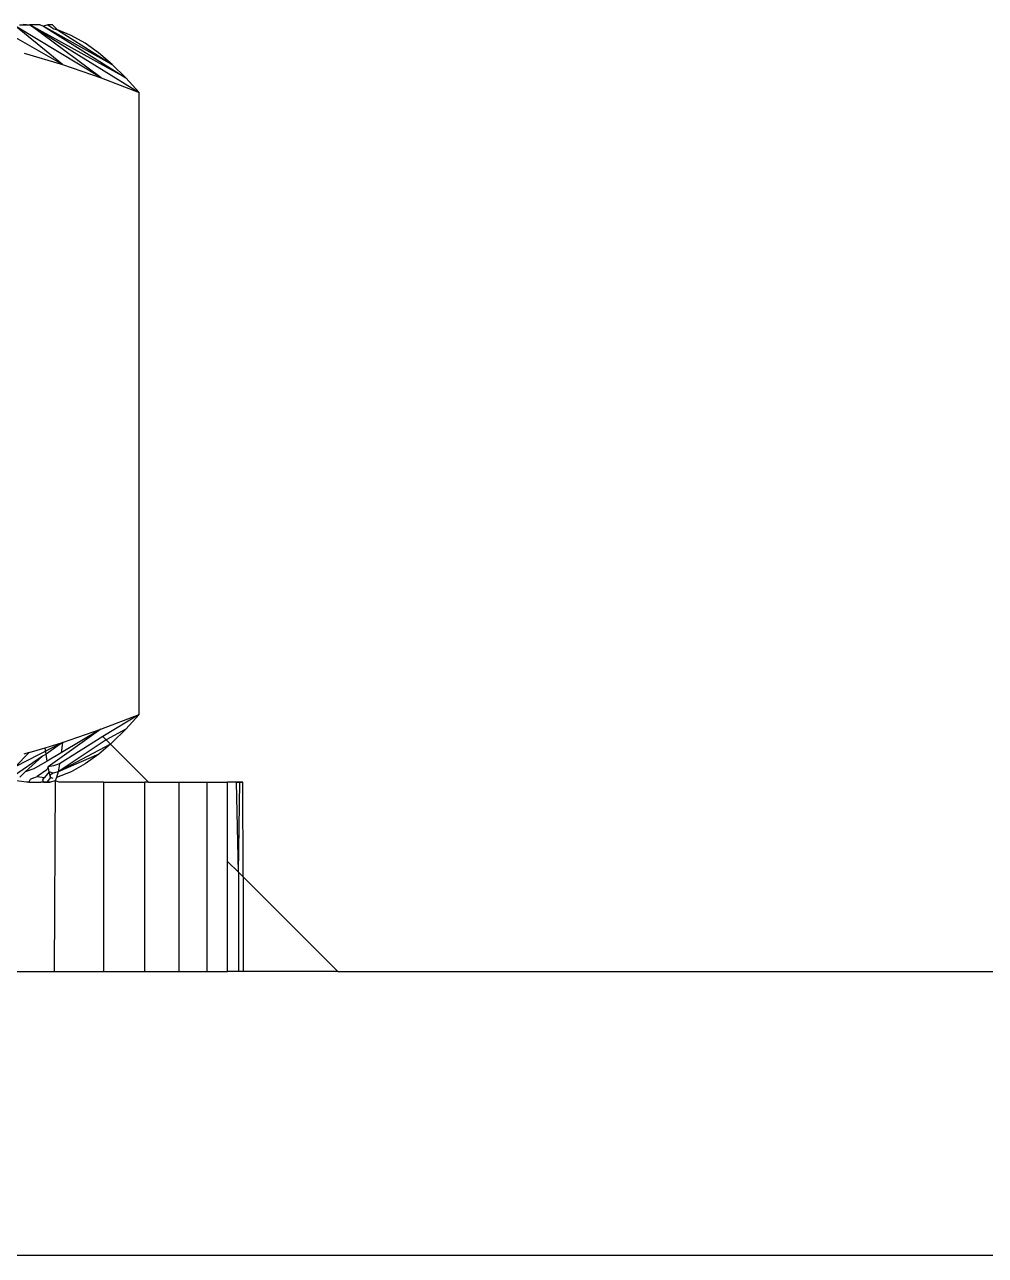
# Model space of a CAD drawing. Header units: millimetres. Extents: x 153 to 4750, y 92 to 3343.
# Drawn here: x 872.57 to 882.72, y 1073.62 to 1086.62 of the extents above; entities that cross this region are included whole.
import ezdxf

# ---------------------------------------------------------------- set-up
doc = ezdxf.new("R2010")
doc.units = ezdxf.units.MM

msp = doc.modelspace()

# ---------------------------------------------------------------- linework, layer by layer
for p, q in [((872.974, 1086.197), (872.331, 1086.566)), ((872.974, 1086.197), (872.478, 1086.603)), ((873.38, 1086.057), (872.478, 1086.603)), ((872.52, 1086.616), (872.591, 1086.616)), ((872.557, 1086.62), (872.628, 1086.616)), ((872.591, 1086.616), (872.557, 1086.62)), ((872.591, 1086.616), (872.628, 1086.616)), ((872.736, 1086.616), (872.628, 1086.616)), ((872.628, 1086.616), (873.784, 1085.901)), ((873.642, 1086.057), (872.628, 1086.616)), ((873.38, 1086.057), (872.628, 1086.616)), ((872.736, 1086.616), (872.773, 1086.603)), ((872.817, 1086.616), (872.773, 1086.603)), ((872.773, 1086.603), (873.499, 1086.197)), ((872.773, 1086.603), (873.642, 1086.057)), ((872.866, 1086.616), (872.817, 1086.616)), ((872.817, 1086.616), (872.883, 1086.575)), ((872.866, 1086.616), (872.92, 1086.566)), ((872.883, 1086.575), (872.92, 1086.566)), ((873.066, 1086.506), (872.92, 1086.566)), ((872.92, 1086.566), (873.499, 1086.197)), ((873.211, 1086.423), (873.066, 1086.506)), ((873.355, 1086.32), (873.211, 1086.423)), ((872.567, 1086.319), (872.974, 1086.197)), ((873.499, 1086.197), (873.355, 1086.32)), ((872.974, 1086.197), (873.38, 1086.057)), ((873.642, 1086.057), (873.499, 1086.197)), ((873.38, 1086.057), (873.784, 1085.901)), ((873.784, 1085.901), (873.642, 1086.057)), ((873.784, 1079.33), (873.784, 1085.901)), ((873.379, 1079.174), (873.784, 1079.33)), ((873.784, 1079.33), (873.398, 1079.099)), ((873.784, 1079.33), (873.642, 1079.174)), ((873.379, 1079.174), (872.821, 1078.778)), ((873.398, 1079.099), (872.941, 1078.808)), ((873.379, 1079.174), (872.959, 1078.926)), ((872.972, 1079.034), (873.379, 1079.174)), ((873.398, 1079.099), (873.433, 1079.063)), ((873.642, 1079.174), (873.433, 1079.063)), ((873.642, 1079.174), (873.499, 1079.034)), ((872.972, 1079.034), (872.472, 1078.778)), ((872.62, 1078.928), (872.791, 1078.979)), ((872.791, 1078.979), (872.972, 1079.034)), ((872.8, 1078.911), (872.791, 1078.979)), ((872.972, 1079.034), (872.8, 1078.911)), ((873.433, 1079.063), (872.926, 1078.726)), ((873.479, 1079.017), (872.926, 1078.726)), ((872.972, 1079.034), (872.959, 1078.926)), ((873.479, 1079.017), (873.356, 1078.912)), ((873.433, 1079.063), (873.479, 1079.017)), ((873.499, 1079.034), (873.479, 1079.017)), ((873.479, 1079.017), (873.881, 1078.616)), ((872.763, 1078.891), (872.455, 1078.68)), ((872.472, 1078.778), (872.62, 1078.928)), ((872.62, 1078.928), (872.565, 1078.911)), ((872.763, 1078.891), (872.579, 1078.724)), ((872.811, 1078.839), (872.671, 1078.757)), ((872.8, 1078.911), (872.763, 1078.891)), ((872.811, 1078.839), (872.8, 1078.911)), ((872.959, 1078.926), (872.811, 1078.839)), ((873.356, 1078.912), (872.926, 1078.726)), ((873.356, 1078.912), (873.211, 1078.808)), ((872.579, 1078.724), (872.523, 1078.669)), ((872.671, 1078.757), (872.579, 1078.724)), ((872.809, 1078.746), (872.706, 1078.677)), ((872.831, 1078.726), (872.782, 1078.664)), ((872.821, 1078.778), (872.809, 1078.746)), ((872.878, 1078.788), (872.821, 1078.778)), ((872.831, 1078.726), (872.821, 1078.778)), ((872.847, 1078.665), (872.831, 1078.726)), ((872.876, 1078.712), (872.831, 1078.726)), ((872.876, 1078.712), (872.84, 1078.69)), ((872.926, 1078.726), (872.876, 1078.712)), ((872.941, 1078.808), (872.878, 1078.788)), ((872.926, 1078.726), (872.91, 1078.665)), ((873.066, 1078.726), (872.91, 1078.665)), ((872.941, 1078.808), (872.926, 1078.726)), ((873.211, 1078.808), (873.066, 1078.726)), ((872.591, 1078.616), (872.46, 1078.633)), ((872.618, 1078.616), (872.591, 1078.616)), ((872.63, 1078.643), (872.618, 1078.616)), ((872.618, 1078.616), (872.744, 1078.616)), ((872.669, 1078.662), (872.63, 1078.643)), ((872.669, 1078.662), (872.706, 1078.677)), ((872.706, 1078.677), (872.782, 1078.664)), ((872.773, 1078.616), (872.744, 1078.616)), ((872.807, 1078.616), (872.744, 1078.616)), ((872.764, 1078.641), (872.782, 1078.664)), ((872.773, 1078.616), (872.764, 1078.641)), ((872.773, 1078.616), (872.841, 1078.616)), ((872.807, 1078.616), (872.773, 1078.616)), ((872.847, 1078.665), (872.807, 1078.616)), ((872.841, 1078.616), (872.807, 1078.616)), ((872.84, 1078.69), (872.847, 1078.665)), ((872.894, 1078.628), (872.841, 1078.616)), ((872.876, 1078.653), (872.847, 1078.665)), ((872.894, 1078.628), (872.886, 1076.616)), ((872.91, 1078.665), (872.894, 1078.628)), ((872.938, 1078.616), (872.894, 1078.628)), ((873.408, 1078.616), (872.938, 1078.616)), ((873.408, 1078.616), (873.408, 1076.616)), ((873.408, 1078.616), (873.843, 1078.616)), ((873.843, 1076.616), (873.843, 1078.616)), ((873.881, 1078.616), (873.843, 1078.616)), ((873.881, 1078.616), (874.206, 1078.616)), ((874.206, 1076.616), (874.206, 1078.616)), ((874.206, 1078.616), (874.501, 1078.616)), ((874.501, 1076.616), (874.501, 1078.616)), ((874.501, 1078.616), (874.718, 1078.616)), ((874.81, 1078.616), (874.718, 1078.616)), ((874.718, 1077.779), (874.718, 1078.616)), ((874.88, 1078.616), (874.81, 1078.616)), ((874.81, 1078.616), (874.847, 1078.616)), ((874.832, 1077.665), (874.81, 1078.616)), ((874.832, 1077.665), (874.847, 1078.616)), ((874.847, 1078.616), (874.88, 1078.616)), ((874.881, 1077.616), (874.88, 1078.616)), ((874.718, 1077.779), (874.832, 1077.665)), ((874.718, 1076.616), (874.718, 1077.779)), ((874.832, 1077.665), (874.832, 1076.616)), ((874.832, 1077.665), (874.881, 1077.616)), ((874.881, 1077.616), (874.881, 1076.616)), ((874.881, 1077.616), (875.881, 1076.616)), ((872.277, 1076.616), (872.886, 1076.616)), ((872.886, 1076.616), (873.381, 1076.616)), ((873.381, 1076.616), (873.408, 1076.616)), ((873.408, 1076.616), (873.843, 1076.616)), ((873.843, 1076.616), (874.206, 1076.616)), ((874.206, 1076.616), (874.501, 1076.616)), ((874.501, 1076.616), (874.718, 1076.616)), ((874.832, 1076.616), (874.718, 1076.616)), ((874.881, 1076.616), (874.832, 1076.616)), ((875.881, 1076.616), (874.881, 1076.616)), ((875.881, 1076.616), (878.84, 1076.616)), ((878.84, 1076.616), (884.424, 1076.616)), ((873.381, 1073.616), (856.381, 1073.616)), ((878.84, 1073.616), (873.381, 1073.616)), ((884.424, 1073.616), (878.84, 1073.616))]:
    msp.add_line(p, q)

doc.saveas('drawing.dxf')
